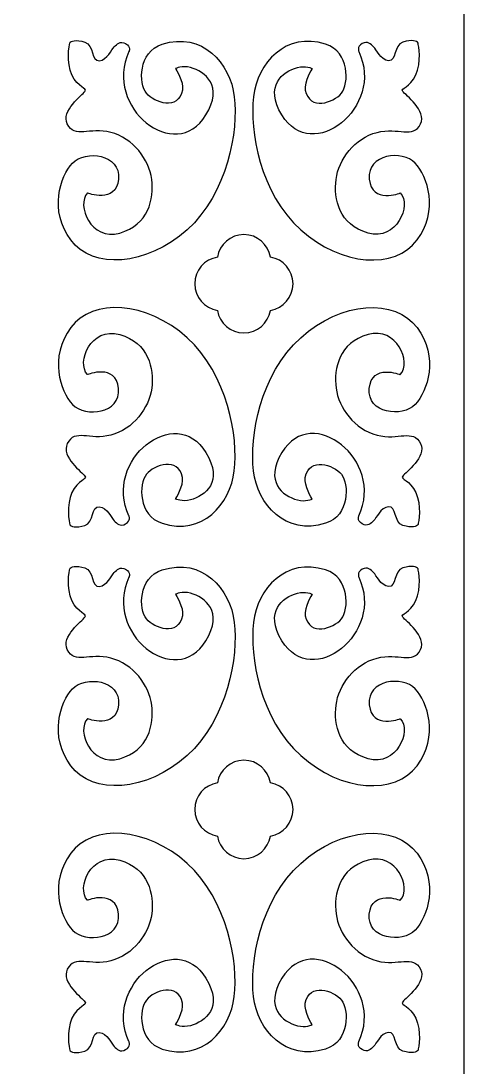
# Model space of a CAD drawing. Header units: centimetres. Extents: x -11.2 to -6.8, y -9 to 9.
# Drawn here: x -8.265 to -6.753, y -2.667 to 0.895 of the extents above; entities that cross this region are included whole.
import ezdxf

# ---------------------------------------------------------------- set-up
doc = ezdxf.new("R2010")
doc.units = ezdxf.units.CM
doc.header["$MEASUREMENT"] = 0
doc.layers.add('layer 1', color=7, linetype='Continuous')

msp = doc.modelspace()

# ---------------------------------------------------------------- linework, layer by layer
at = {"layer": 'layer 1', "color": 250, "lineweight": 30}
for points, knots in [([(-6.75346, 9.00075), (-6.75346, 9.00075), (-6.75346, -9.00021), (-6.75346, -9.00021), (-6.75346, -9.00021), (-6.75346, -9.00021), (-8.2152, -9.00021), (-8.2152, -9.00021), (-8.2152, -9.00021), (-8.2152, -9.00021), (-8.25354, -9.00021), (-8.25354, -9.00021), (-8.25354, -9.00021), (-8.25354, -9.00021), (-9.67695, -9.00021), (-9.67695, -9.00021), (-9.67695, -9.00021), (-9.67695, -9.00021), (-9.71529, -9.00021), (-9.71529, -9.00021), (-9.71529, -9.00021), (-9.71529, -9.00021), (-11.17704, -9.0002), (-11.17704, -9.0002), (-11.17704, -9.0002), (-11.17704, -9.0002), (-11.17702, 9.00077), (-11.17702, 9.00077), (-11.17702, 9.00077), (-11.17702, 9.00077), (-9.67695, 9.00077), (-9.67695, 9.00077), (-9.67695, 9.00077), (-9.67695, 9.00077), (-9.67695, 9.00075), (-9.67695, 9.00075), (-9.67695, 9.00075), (-9.67695, 9.00075), (-8.25354, 9.00075), (-8.25354, 9.00075), (-8.25354, 9.00075), (-8.25354, 9.00075), (-8.2152, 9.00075), (-8.2152, 9.00075), (-8.2152, 9.00075), (-8.2152, 9.00075), (-6.75346, 9.00075), (-6.75346, 9.00075)], [0, 0, 0, 0, 0.0769231, 0.0769231, 0.0769231, 0.0769231, 0.1538462, 0.1538462, 0.1538462, 0.1538462, 0.2307692, 0.2307692, 0.2307692, 0.2307692, 0.3076923, 0.3076923, 0.3076923, 0.3076923, 0.3846154, 0.3846154, 0.3846154, 0.3846154, 0.4615385, 0.4615385, 0.4615385, 0.4615385, 0.5384615, 0.5384615, 0.5384615, 0.5384615, 0.6153846, 0.6153846, 0.6153846, 0.6153846, 0.6923077, 0.6923077, 0.6923077, 0.6923077, 0.7692308, 0.7692308, 0.7692308, 0.7692308, 0.8461538, 0.8461538, 0.8461538, 0.8461538, 1, 1, 1, 1]), ([(-7.73741, 0.73317), (-7.73741, 0.73317), (-7.71436, 0.74386), (-7.68686, 0.7364), (-7.68686, 0.7364), (-7.63614, 0.72265), (-7.57335, 0.67432), (-7.63382, 0.57488), (-7.63382, 0.57488), (-7.7369, 0.40536), (-7.98546, 0.60131), (-7.89616, 0.79071), (-7.89616, 0.79071), (-7.89616, 0.79071), (-7.88845, 0.80698), (-7.9075, 0.81784), (-7.9075, 0.81784), (-7.92655, 0.8287), (-7.93714, 0.81587), (-7.94666, 0.80698), (-7.94666, 0.80698), (-7.95619, 0.79809), (-7.96994, 0.76255), (-7.99746, 0.75958), (-7.99746, 0.75958), (-8.02498, 0.75662), (-8.01546, 0.8129), (-8.04615, 0.82278), (-8.04615, 0.82278), (-8.07684, 0.83265), (-8.09589, 0.82673), (-8.09801, 0.81982), (-8.09801, 0.81982), (-8.10013, 0.8129), (-8.11071, 0.75464), (-8.0906, 0.7112), (-8.0906, 0.7112), (-8.0705, 0.66776), (-8.03662, 0.66676), (-8.04615, 0.65491), (-8.04615, 0.65491), (-8.05568, 0.64307), (-8.12846, 0.58887), (-8.10648, 0.54432), (-8.10648, 0.54432), (-8.08107, 0.49284), (-8.03133, 0.53445), (-7.9583, 0.51569), (-7.9583, 0.51569), (-7.88193, 0.49607), (-7.82706, 0.42287), (-7.81859, 0.35572), (-7.81859, 0.35572), (-7.81013, 0.28858), (-7.82918, 0.2007), (-7.92761, 0.17305), (-7.92761, 0.17305), (-8.02604, 0.1454), (-8.07684, 0.26784), (-8.03768, 0.30932), (-8.03768, 0.30932), (-8.03768, 0.30932), (-7.94031, 0.27081), (-7.93184, 0.35671), (-7.93184, 0.35671), (-7.92337, 0.44262), (-8.04509, 0.45644), (-8.08849, 0.41102), (-8.08849, 0.41102), (-8.13188, 0.3656), (-8.16892, 0.25007), (-8.09483, 0.14935), (-8.09483, 0.14935), (-8.02075, 0.04864), (-7.83659, 0.0595), (-7.69794, 0.18391), (-7.69794, 0.18391), (-7.55929, 0.30833), (-7.52331, 0.5226), (-7.53706, 0.63714), (-7.53706, 0.63714), (-7.55082, 0.75169), (-7.64719, 0.85952), (-7.78261, 0.81587), (-7.78261, 0.81587), (-7.86561, 0.78911), (-7.86305, 0.68157), (-7.83659, 0.64899), (-7.83659, 0.64899), (-7.81013, 0.61641), (-7.72749, 0.58841), (-7.71381, 0.65985), (-7.71381, 0.65985), (-7.70852, 0.6875), (-7.73741, 0.73317), (-7.73741, 0.73317)], [0, 0, 0, 0, 0.04, 0.04, 0.04, 0.04, 0.08, 0.08, 0.08, 0.08, 0.12, 0.12, 0.12, 0.12, 0.16, 0.16, 0.16, 0.16, 0.2, 0.2, 0.2, 0.2, 0.24, 0.24, 0.24, 0.24, 0.28, 0.28, 0.28, 0.28, 0.32, 0.32, 0.32, 0.32, 0.36, 0.36, 0.36, 0.36, 0.4, 0.4, 0.4, 0.4, 0.44, 0.44, 0.44, 0.44, 0.48, 0.48, 0.48, 0.48, 0.52, 0.52, 0.52, 0.52, 0.56, 0.56, 0.56, 0.56, 0.6, 0.6, 0.6, 0.6, 0.64, 0.64, 0.64, 0.64, 0.68, 0.68, 0.68, 0.68, 0.72, 0.72, 0.72, 0.72, 0.76, 0.76, 0.76, 0.76, 0.8, 0.8, 0.8, 0.8, 0.84, 0.84, 0.84, 0.84, 0.88, 0.88, 0.88, 0.88, 0.92, 0.92, 0.92, 0.92, 1, 1, 1, 1]), ([(-7.27126, 0.73317), (-7.27126, 0.73317), (-7.29432, 0.74386), (-7.32182, 0.7364), (-7.32182, 0.7364), (-7.37254, 0.72265), (-7.43533, 0.67432), (-7.37486, 0.57488), (-7.37486, 0.57488), (-7.27178, 0.40536), (-7.02322, 0.60131), (-7.11251, 0.79071), (-7.11251, 0.79071), (-7.11251, 0.79071), (-7.12023, 0.80698), (-7.10118, 0.81784), (-7.10118, 0.81784), (-7.08213, 0.8287), (-7.07154, 0.81587), (-7.06202, 0.80698), (-7.06202, 0.80698), (-7.05249, 0.79809), (-7.03874, 0.76255), (-7.01121, 0.75958), (-7.01121, 0.75958), (-6.9837, 0.75662), (-6.99322, 0.8129), (-6.96253, 0.82278), (-6.96253, 0.82278), (-6.93183, 0.83265), (-6.91278, 0.82673), (-6.91067, 0.81982), (-6.91067, 0.81982), (-6.90855, 0.8129), (-6.89797, 0.75464), (-6.91807, 0.7112), (-6.91807, 0.7112), (-6.93818, 0.66776), (-6.97206, 0.66676), (-6.96253, 0.65491), (-6.96253, 0.65491), (-6.953, 0.64307), (-6.88022, 0.58887), (-6.9022, 0.54432), (-6.9022, 0.54432), (-6.92761, 0.49284), (-6.97735, 0.53445), (-7.05038, 0.51569), (-7.05038, 0.51569), (-7.12675, 0.49607), (-7.18161, 0.42287), (-7.19008, 0.35572), (-7.19008, 0.35572), (-7.19855, 0.28858), (-7.1795, 0.2007), (-7.08107, 0.17305), (-7.08107, 0.17305), (-6.98264, 0.1454), (-6.93183, 0.26784), (-6.97099, 0.30932), (-6.97099, 0.30932), (-6.97099, 0.30932), (-7.06837, 0.27081), (-7.07684, 0.35671), (-7.07684, 0.35671), (-7.0853, 0.44262), (-6.96359, 0.45644), (-6.92019, 0.41102), (-6.92019, 0.41102), (-6.8768, 0.3656), (-6.83975, 0.25007), (-6.91384, 0.14935), (-6.91384, 0.14935), (-6.98793, 0.04864), (-7.17209, 0.0595), (-7.31074, 0.18391), (-7.31074, 0.18391), (-7.44938, 0.30833), (-7.48537, 0.5226), (-7.47162, 0.63714), (-7.47162, 0.63714), (-7.45785, 0.75169), (-7.36148, 0.85952), (-7.22607, 0.81587), (-7.22607, 0.81587), (-7.14307, 0.78911), (-7.14563, 0.68157), (-7.17209, 0.64899), (-7.17209, 0.64899), (-7.19855, 0.61641), (-7.28119, 0.58841), (-7.29486, 0.65985), (-7.29486, 0.65985), (-7.30016, 0.6875), (-7.27126, 0.73317), (-7.27126, 0.73317)], [0, 0, 0, 0, 0.04, 0.04, 0.04, 0.04, 0.08, 0.08, 0.08, 0.08, 0.12, 0.12, 0.12, 0.12, 0.16, 0.16, 0.16, 0.16, 0.2, 0.2, 0.2, 0.2, 0.24, 0.24, 0.24, 0.24, 0.28, 0.28, 0.28, 0.28, 0.32, 0.32, 0.32, 0.32, 0.36, 0.36, 0.36, 0.36, 0.4, 0.4, 0.4, 0.4, 0.44, 0.44, 0.44, 0.44, 0.48, 0.48, 0.48, 0.48, 0.52, 0.52, 0.52, 0.52, 0.56, 0.56, 0.56, 0.56, 0.6, 0.6, 0.6, 0.6, 0.64, 0.64, 0.64, 0.64, 0.68, 0.68, 0.68, 0.68, 0.72, 0.72, 0.72, 0.72, 0.76, 0.76, 0.76, 0.76, 0.8, 0.8, 0.8, 0.8, 0.84, 0.84, 0.84, 0.84, 0.88, 0.88, 0.88, 0.88, 0.92, 0.92, 0.92, 0.92, 1, 1, 1, 1]), ([(-7.33681, 0.00024), (-7.33681, -0.0454), (-7.37017, -0.08325), (-7.41383, -0.09027), (-7.41383, -0.09027), (-7.42085, -0.13393), (-7.4587, -0.16729), (-7.50434, -0.16729), (-7.50434, -0.16729), (-7.54998, -0.16729), (-7.58782, -0.13393), (-7.59485, -0.09027), (-7.59485, -0.09027), (-7.6385, -0.08325), (-7.67187, -0.0454), (-7.67187, 0.00024), (-7.67187, 0.00024), (-7.67187, 0.04587), (-7.6385, 0.08373), (-7.59485, 0.09075), (-7.59485, 0.09075), (-7.58782, 0.1344), (-7.54998, 0.16777), (-7.50434, 0.16777), (-7.50434, 0.16777), (-7.4587, 0.16777), (-7.42085, 0.1344), (-7.41383, 0.09074), (-7.41383, 0.09074), (-7.37017, 0.08372), (-7.33681, 0.04587), (-7.33681, 0.00024)], [0, 0, 0, 0, 0.1111111, 0.1111111, 0.1111111, 0.1111111, 0.2222222, 0.2222222, 0.2222222, 0.2222222, 0.3333333, 0.3333333, 0.3333333, 0.3333333, 0.4444444, 0.4444444, 0.4444444, 0.4444444, 0.5555556, 0.5555556, 0.5555556, 0.5555556, 0.6666667, 0.6666667, 0.6666667, 0.6666667, 0.7777778, 0.7777778, 0.7777778, 0.7777778, 1, 1, 1, 1]), ([(-7.73741, -0.7327), (-7.73741, -0.7327), (-7.71436, -0.74338), (-7.68686, -0.73593), (-7.68686, -0.73593), (-7.63614, -0.72218), (-7.57335, -0.67384), (-7.63382, -0.57441), (-7.63382, -0.57441), (-7.7369, -0.40489), (-7.98546, -0.60084), (-7.89616, -0.79024), (-7.89616, -0.79024), (-7.89616, -0.79024), (-7.88845, -0.80651), (-7.9075, -0.81737), (-7.9075, -0.81737), (-7.92655, -0.82824), (-7.93714, -0.81539), (-7.94666, -0.80651), (-7.94666, -0.80651), (-7.95619, -0.79763), (-7.96994, -0.76207), (-7.99746, -0.75911), (-7.99746, -0.75911), (-8.02498, -0.75615), (-8.01546, -0.81244), (-8.04615, -0.82231), (-8.04615, -0.82231), (-8.07684, -0.83218), (-8.09589, -0.82626), (-8.09801, -0.81934), (-8.09801, -0.81934), (-8.10013, -0.81244), (-8.11071, -0.75418), (-8.0906, -0.71073), (-8.0906, -0.71073), (-8.0705, -0.66728), (-8.03662, -0.6663), (-8.04615, -0.65445), (-8.04615, -0.65445), (-8.05568, -0.64259), (-8.12846, -0.5884), (-8.10648, -0.54385), (-8.10648, -0.54385), (-8.08107, -0.49237), (-8.03133, -0.53398), (-7.9583, -0.51522), (-7.9583, -0.51522), (-7.88193, -0.49559), (-7.82706, -0.4224), (-7.81859, -0.35526), (-7.81859, -0.35526), (-7.81013, -0.28811), (-7.82918, -0.20023), (-7.92761, -0.17258), (-7.92761, -0.17258), (-8.02604, -0.14493), (-8.07684, -0.26737), (-8.03768, -0.30884), (-8.03768, -0.30884), (-8.03768, -0.30884), (-7.94031, -0.27033), (-7.93184, -0.35624), (-7.93184, -0.35624), (-7.92337, -0.44215), (-8.04509, -0.45597), (-8.08849, -0.41055), (-8.08849, -0.41055), (-8.13188, -0.36513), (-8.16892, -0.2496), (-8.09483, -0.14888), (-8.09483, -0.14888), (-8.02075, -0.04816), (-7.83659, -0.05902), (-7.69794, -0.18344), (-7.69794, -0.18344), (-7.55929, -0.30786), (-7.52331, -0.52213), (-7.53706, -0.63667), (-7.53706, -0.63667), (-7.55082, -0.75122), (-7.64719, -0.85905), (-7.78261, -0.81539), (-7.78261, -0.81539), (-7.86561, -0.78864), (-7.86305, -0.68111), (-7.83659, -0.64852), (-7.83659, -0.64852), (-7.81013, -0.61594), (-7.72749, -0.58794), (-7.71381, -0.65938), (-7.71381, -0.65938), (-7.70852, -0.68703), (-7.73741, -0.7327), (-7.73741, -0.7327)], [0, 0, 0, 0, 0.04, 0.04, 0.04, 0.04, 0.08, 0.08, 0.08, 0.08, 0.12, 0.12, 0.12, 0.12, 0.16, 0.16, 0.16, 0.16, 0.2, 0.2, 0.2, 0.2, 0.24, 0.24, 0.24, 0.24, 0.28, 0.28, 0.28, 0.28, 0.32, 0.32, 0.32, 0.32, 0.36, 0.36, 0.36, 0.36, 0.4, 0.4, 0.4, 0.4, 0.44, 0.44, 0.44, 0.44, 0.48, 0.48, 0.48, 0.48, 0.52, 0.52, 0.52, 0.52, 0.56, 0.56, 0.56, 0.56, 0.6, 0.6, 0.6, 0.6, 0.64, 0.64, 0.64, 0.64, 0.68, 0.68, 0.68, 0.68, 0.72, 0.72, 0.72, 0.72, 0.76, 0.76, 0.76, 0.76, 0.8, 0.8, 0.8, 0.8, 0.84, 0.84, 0.84, 0.84, 0.88, 0.88, 0.88, 0.88, 0.92, 0.92, 0.92, 0.92, 1, 1, 1, 1]), ([(-7.27126, -0.7327), (-7.27126, -0.7327), (-7.29432, -0.74338), (-7.32182, -0.73593), (-7.32182, -0.73593), (-7.37254, -0.72218), (-7.43533, -0.67384), (-7.37486, -0.57441), (-7.37486, -0.57441), (-7.27178, -0.40489), (-7.02322, -0.60084), (-7.11251, -0.79024), (-7.11251, -0.79024), (-7.11251, -0.79024), (-7.12023, -0.80651), (-7.10118, -0.81737), (-7.10118, -0.81737), (-7.08213, -0.82824), (-7.07154, -0.81539), (-7.06202, -0.80651), (-7.06202, -0.80651), (-7.05249, -0.79763), (-7.03874, -0.76207), (-7.01121, -0.75911), (-7.01121, -0.75911), (-6.9837, -0.75615), (-6.99322, -0.81244), (-6.96253, -0.82231), (-6.96253, -0.82231), (-6.93183, -0.83218), (-6.91278, -0.82626), (-6.91067, -0.81934), (-6.91067, -0.81934), (-6.90855, -0.81244), (-6.89797, -0.75418), (-6.91807, -0.71073), (-6.91807, -0.71073), (-6.93818, -0.66728), (-6.97206, -0.6663), (-6.96253, -0.65445), (-6.96253, -0.65445), (-6.953, -0.64259), (-6.88022, -0.5884), (-6.9022, -0.54385), (-6.9022, -0.54385), (-6.92761, -0.49237), (-6.97735, -0.53398), (-7.05038, -0.51522), (-7.05038, -0.51522), (-7.12675, -0.49559), (-7.18161, -0.4224), (-7.19008, -0.35526), (-7.19008, -0.35526), (-7.19855, -0.28811), (-7.1795, -0.20023), (-7.08107, -0.17258), (-7.08107, -0.17258), (-6.98264, -0.14493), (-6.93183, -0.26737), (-6.97099, -0.30884), (-6.97099, -0.30884), (-6.97099, -0.30884), (-7.06837, -0.27033), (-7.07684, -0.35624), (-7.07684, -0.35624), (-7.0853, -0.44215), (-6.96359, -0.45597), (-6.92019, -0.41055), (-6.92019, -0.41055), (-6.8768, -0.36513), (-6.83975, -0.2496), (-6.91384, -0.14888), (-6.91384, -0.14888), (-6.98793, -0.04816), (-7.17209, -0.05902), (-7.31074, -0.18344), (-7.31074, -0.18344), (-7.44938, -0.30786), (-7.48537, -0.52213), (-7.47162, -0.63667), (-7.47162, -0.63667), (-7.45785, -0.75122), (-7.36148, -0.85905), (-7.22607, -0.81539), (-7.22607, -0.81539), (-7.14307, -0.78864), (-7.14563, -0.68111), (-7.17209, -0.64852), (-7.17209, -0.64852), (-7.19855, -0.61594), (-7.28119, -0.58794), (-7.29486, -0.65938), (-7.29486, -0.65938), (-7.30016, -0.68703), (-7.27126, -0.7327), (-7.27126, -0.7327)], [0, 0, 0, 0, 0.04, 0.04, 0.04, 0.04, 0.08, 0.08, 0.08, 0.08, 0.12, 0.12, 0.12, 0.12, 0.16, 0.16, 0.16, 0.16, 0.2, 0.2, 0.2, 0.2, 0.24, 0.24, 0.24, 0.24, 0.28, 0.28, 0.28, 0.28, 0.32, 0.32, 0.32, 0.32, 0.36, 0.36, 0.36, 0.36, 0.4, 0.4, 0.4, 0.4, 0.44, 0.44, 0.44, 0.44, 0.48, 0.48, 0.48, 0.48, 0.52, 0.52, 0.52, 0.52, 0.56, 0.56, 0.56, 0.56, 0.6, 0.6, 0.6, 0.6, 0.64, 0.64, 0.64, 0.64, 0.68, 0.68, 0.68, 0.68, 0.72, 0.72, 0.72, 0.72, 0.76, 0.76, 0.76, 0.76, 0.8, 0.8, 0.8, 0.8, 0.84, 0.84, 0.84, 0.84, 0.88, 0.88, 0.88, 0.88, 0.92, 0.92, 0.92, 0.92, 1, 1, 1, 1]), ([(-7.73741, -1.05672), (-7.73741, -1.05672), (-7.71436, -1.04604), (-7.68686, -1.05349), (-7.68686, -1.05349), (-7.63614, -1.06724), (-7.57335, -1.11558), (-7.63382, -1.21501), (-7.63382, -1.21501), (-7.7369, -1.38453), (-7.98546, -1.18858), (-7.89616, -0.99918), (-7.89616, -0.99918), (-7.89616, -0.99918), (-7.88845, -0.98291), (-7.9075, -0.97205), (-7.9075, -0.97205), (-7.92655, -0.96119), (-7.93714, -0.97402), (-7.94666, -0.98291), (-7.94666, -0.98291), (-7.95619, -0.9918), (-7.96994, -1.02734), (-7.99746, -1.0303), (-7.99746, -1.0303), (-8.02498, -1.03327), (-8.01546, -0.97698), (-8.04615, -0.96711), (-8.04615, -0.96711), (-8.07684, -0.95724), (-8.09589, -0.96316), (-8.09801, -0.97007), (-8.09801, -0.97007), (-8.10013, -0.97698), (-8.11071, -1.03525), (-8.0906, -1.07869), (-8.0906, -1.07869), (-8.0705, -1.12213), (-8.03662, -1.12313), (-8.04615, -1.13497), (-8.04615, -1.13497), (-8.05568, -1.14682), (-8.12846, -1.20102), (-8.10648, -1.24556), (-8.10648, -1.24556), (-8.08107, -1.29705), (-8.03133, -1.25544), (-7.9583, -1.2742), (-7.9583, -1.2742), (-7.88193, -1.29382), (-7.82706, -1.36702), (-7.81859, -1.43416), (-7.81859, -1.43416), (-7.81013, -1.50131), (-7.82918, -1.58919), (-7.92761, -1.61684), (-7.92761, -1.61684), (-8.02604, -1.64449), (-8.07684, -1.52205), (-8.03768, -1.48057), (-8.03768, -1.48057), (-8.03768, -1.48057), (-7.94031, -1.51909), (-7.93184, -1.43318), (-7.93184, -1.43318), (-7.92337, -1.34727), (-8.04509, -1.33345), (-8.08849, -1.37887), (-8.08849, -1.37887), (-8.13188, -1.42429), (-8.16892, -1.53982), (-8.09483, -1.64054), (-8.09483, -1.64054), (-8.02075, -1.74125), (-7.83659, -1.7304), (-7.69794, -1.60597), (-7.69794, -1.60597), (-7.55929, -1.48156), (-7.52331, -1.26729), (-7.53706, -1.15275), (-7.53706, -1.15275), (-7.55082, -1.0382), (-7.64719, -0.93038), (-7.78261, -0.97402), (-7.78261, -0.97402), (-7.86561, -1.00078), (-7.86305, -1.10831), (-7.83659, -1.1409), (-7.83659, -1.1409), (-7.81013, -1.17348), (-7.72749, -1.20148), (-7.71381, -1.13004), (-7.71381, -1.13004), (-7.70852, -1.10239), (-7.73741, -1.05672), (-7.73741, -1.05672)], [0, 0, 0, 0, 0.04, 0.04, 0.04, 0.04, 0.08, 0.08, 0.08, 0.08, 0.12, 0.12, 0.12, 0.12, 0.16, 0.16, 0.16, 0.16, 0.2, 0.2, 0.2, 0.2, 0.24, 0.24, 0.24, 0.24, 0.28, 0.28, 0.28, 0.28, 0.32, 0.32, 0.32, 0.32, 0.36, 0.36, 0.36, 0.36, 0.4, 0.4, 0.4, 0.4, 0.44, 0.44, 0.44, 0.44, 0.48, 0.48, 0.48, 0.48, 0.52, 0.52, 0.52, 0.52, 0.56, 0.56, 0.56, 0.56, 0.6, 0.6, 0.6, 0.6, 0.64, 0.64, 0.64, 0.64, 0.68, 0.68, 0.68, 0.68, 0.72, 0.72, 0.72, 0.72, 0.76, 0.76, 0.76, 0.76, 0.8, 0.8, 0.8, 0.8, 0.84, 0.84, 0.84, 0.84, 0.88, 0.88, 0.88, 0.88, 0.92, 0.92, 0.92, 0.92, 1, 1, 1, 1]), ([(-7.27126, -1.05672), (-7.27126, -1.05672), (-7.29432, -1.04604), (-7.32182, -1.05349), (-7.32182, -1.05349), (-7.37254, -1.06724), (-7.43533, -1.11558), (-7.37486, -1.21501), (-7.37486, -1.21501), (-7.27178, -1.38453), (-7.02322, -1.18858), (-7.11251, -0.99918), (-7.11251, -0.99918), (-7.11251, -0.99918), (-7.12023, -0.98291), (-7.10118, -0.97205), (-7.10118, -0.97205), (-7.08213, -0.96119), (-7.07154, -0.97402), (-7.06202, -0.98291), (-7.06202, -0.98291), (-7.05249, -0.9918), (-7.03874, -1.02734), (-7.01121, -1.0303), (-7.01121, -1.0303), (-6.9837, -1.03327), (-6.99322, -0.97698), (-6.96253, -0.96711), (-6.96253, -0.96711), (-6.93183, -0.95724), (-6.91278, -0.96316), (-6.91067, -0.97007), (-6.91067, -0.97007), (-6.90855, -0.97698), (-6.89797, -1.03525), (-6.91807, -1.07869), (-6.91807, -1.07869), (-6.93818, -1.12213), (-6.97206, -1.12313), (-6.96253, -1.13497), (-6.96253, -1.13497), (-6.953, -1.14682), (-6.88022, -1.20102), (-6.9022, -1.24556), (-6.9022, -1.24556), (-6.92761, -1.29705), (-6.97735, -1.25544), (-7.05038, -1.2742), (-7.05038, -1.2742), (-7.12675, -1.29382), (-7.18161, -1.36702), (-7.19008, -1.43416), (-7.19008, -1.43416), (-7.19855, -1.50131), (-7.1795, -1.58919), (-7.08107, -1.61684), (-7.08107, -1.61684), (-6.98264, -1.64449), (-6.93183, -1.52205), (-6.97099, -1.48057), (-6.97099, -1.48057), (-6.97099, -1.48057), (-7.06837, -1.51909), (-7.07684, -1.43318), (-7.07684, -1.43318), (-7.0853, -1.34727), (-6.96359, -1.33345), (-6.92019, -1.37887), (-6.92019, -1.37887), (-6.8768, -1.42429), (-6.83975, -1.53982), (-6.91384, -1.64054), (-6.91384, -1.64054), (-6.98793, -1.74125), (-7.17209, -1.7304), (-7.31074, -1.60597), (-7.31074, -1.60597), (-7.44938, -1.48156), (-7.48537, -1.26729), (-7.47162, -1.15275), (-7.47162, -1.15275), (-7.45785, -1.0382), (-7.36148, -0.93038), (-7.22607, -0.97402), (-7.22607, -0.97402), (-7.14307, -1.00078), (-7.14563, -1.10831), (-7.17209, -1.1409), (-7.17209, -1.1409), (-7.19855, -1.17348), (-7.28119, -1.20148), (-7.29486, -1.13004), (-7.29486, -1.13004), (-7.30016, -1.10239), (-7.27126, -1.05672), (-7.27126, -1.05672)], [0, 0, 0, 0, 0.04, 0.04, 0.04, 0.04, 0.08, 0.08, 0.08, 0.08, 0.12, 0.12, 0.12, 0.12, 0.16, 0.16, 0.16, 0.16, 0.2, 0.2, 0.2, 0.2, 0.24, 0.24, 0.24, 0.24, 0.28, 0.28, 0.28, 0.28, 0.32, 0.32, 0.32, 0.32, 0.36, 0.36, 0.36, 0.36, 0.4, 0.4, 0.4, 0.4, 0.44, 0.44, 0.44, 0.44, 0.48, 0.48, 0.48, 0.48, 0.52, 0.52, 0.52, 0.52, 0.56, 0.56, 0.56, 0.56, 0.6, 0.6, 0.6, 0.6, 0.64, 0.64, 0.64, 0.64, 0.68, 0.68, 0.68, 0.68, 0.72, 0.72, 0.72, 0.72, 0.76, 0.76, 0.76, 0.76, 0.8, 0.8, 0.8, 0.8, 0.84, 0.84, 0.84, 0.84, 0.88, 0.88, 0.88, 0.88, 0.92, 0.92, 0.92, 0.92, 1, 1, 1, 1]), ([(-7.33681, -1.78965), (-7.33681, -1.83529), (-7.37017, -1.87314), (-7.41383, -1.88016), (-7.41383, -1.88016), (-7.42085, -1.92382), (-7.4587, -1.95718), (-7.50434, -1.95718), (-7.50434, -1.95718), (-7.54998, -1.95718), (-7.58782, -1.92382), (-7.59485, -1.88016), (-7.59485, -1.88016), (-7.6385, -1.87313), (-7.67187, -1.83529), (-7.67187, -1.78965), (-7.67187, -1.78965), (-7.67187, -1.74402), (-7.6385, -1.70617), (-7.59485, -1.69915), (-7.59485, -1.69915), (-7.58782, -1.65549), (-7.54998, -1.62213), (-7.50434, -1.62213), (-7.50434, -1.62213), (-7.4587, -1.62213), (-7.42085, -1.65549), (-7.41383, -1.69915), (-7.41383, -1.69915), (-7.37017, -1.70617), (-7.33681, -1.74402), (-7.33681, -1.78965)], [0, 0, 0, 0, 0.1111111, 0.1111111, 0.1111111, 0.1111111, 0.2222222, 0.2222222, 0.2222222, 0.2222222, 0.3333333, 0.3333333, 0.3333333, 0.3333333, 0.4444444, 0.4444444, 0.4444444, 0.4444444, 0.5555556, 0.5555556, 0.5555556, 0.5555556, 0.6666667, 0.6666667, 0.6666667, 0.6666667, 0.7777778, 0.7777778, 0.7777778, 0.7777778, 1, 1, 1, 1]), ([(-7.73741, -2.52259), (-7.73741, -2.52259), (-7.71436, -2.53327), (-7.68686, -2.52582), (-7.68686, -2.52582), (-7.63614, -2.51207), (-7.57335, -2.46373), (-7.63382, -2.3643), (-7.63382, -2.3643), (-7.7369, -2.19478), (-7.98546, -2.39073), (-7.89616, -2.58013), (-7.89616, -2.58013), (-7.89616, -2.58013), (-7.88845, -2.5964), (-7.9075, -2.60726), (-7.9075, -2.60726), (-7.92655, -2.61812), (-7.93714, -2.60528), (-7.94666, -2.5964), (-7.94666, -2.5964), (-7.95619, -2.58751), (-7.96994, -2.55196), (-7.99746, -2.549), (-7.99746, -2.549), (-8.02498, -2.54604), (-8.01546, -2.60233), (-8.04615, -2.6122), (-8.04615, -2.6122), (-8.07684, -2.62207), (-8.09589, -2.61615), (-8.09801, -2.60923), (-8.09801, -2.60923), (-8.10013, -2.60233), (-8.11071, -2.54406), (-8.0906, -2.50062), (-8.0906, -2.50062), (-8.0705, -2.45717), (-8.03662, -2.45618), (-8.04615, -2.44434), (-8.04615, -2.44434), (-8.05568, -2.43249), (-8.12846, -2.37829), (-8.10648, -2.33375), (-8.10648, -2.33375), (-8.08107, -2.28226), (-8.03133, -2.32387), (-7.9583, -2.30511), (-7.9583, -2.30511), (-7.88193, -2.28548), (-7.82706, -2.21229), (-7.81859, -2.14515), (-7.81859, -2.14515), (-7.81013, -2.078), (-7.82918, -1.99011), (-7.92761, -1.96247), (-7.92761, -1.96247), (-8.02604, -1.93482), (-8.07684, -2.05726), (-8.03768, -2.09874), (-8.03768, -2.09874), (-8.03768, -2.09874), (-7.94031, -2.06022), (-7.93184, -2.14613), (-7.93184, -2.14613), (-7.92337, -2.23204), (-8.04509, -2.24586), (-8.08849, -2.20044), (-8.08849, -2.20044), (-8.13188, -2.15502), (-8.16892, -2.03949), (-8.09483, -1.93877), (-8.09483, -1.93877), (-8.02075, -1.83805), (-7.83659, -1.84891), (-7.69794, -1.97333), (-7.69794, -1.97333), (-7.55929, -2.09775), (-7.52331, -2.31202), (-7.53706, -2.42656), (-7.53706, -2.42656), (-7.55082, -2.5411), (-7.64719, -2.64893), (-7.78261, -2.60528), (-7.78261, -2.60528), (-7.86561, -2.57853), (-7.86305, -2.471), (-7.83659, -2.43841), (-7.83659, -2.43841), (-7.81013, -2.40583), (-7.72749, -2.37782), (-7.71381, -2.44927), (-7.71381, -2.44927), (-7.70852, -2.47692), (-7.73741, -2.52259), (-7.73741, -2.52259)], [0, 0, 0, 0, 0.04, 0.04, 0.04, 0.04, 0.08, 0.08, 0.08, 0.08, 0.12, 0.12, 0.12, 0.12, 0.16, 0.16, 0.16, 0.16, 0.2, 0.2, 0.2, 0.2, 0.24, 0.24, 0.24, 0.24, 0.28, 0.28, 0.28, 0.28, 0.32, 0.32, 0.32, 0.32, 0.36, 0.36, 0.36, 0.36, 0.4, 0.4, 0.4, 0.4, 0.44, 0.44, 0.44, 0.44, 0.48, 0.48, 0.48, 0.48, 0.52, 0.52, 0.52, 0.52, 0.56, 0.56, 0.56, 0.56, 0.6, 0.6, 0.6, 0.6, 0.64, 0.64, 0.64, 0.64, 0.68, 0.68, 0.68, 0.68, 0.72, 0.72, 0.72, 0.72, 0.76, 0.76, 0.76, 0.76, 0.8, 0.8, 0.8, 0.8, 0.84, 0.84, 0.84, 0.84, 0.88, 0.88, 0.88, 0.88, 0.92, 0.92, 0.92, 0.92, 1, 1, 1, 1]), ([(-7.27126, -2.52259), (-7.27126, -2.52259), (-7.29432, -2.53327), (-7.32182, -2.52582), (-7.32182, -2.52582), (-7.37254, -2.51207), (-7.43533, -2.46373), (-7.37486, -2.3643), (-7.37486, -2.3643), (-7.27178, -2.19478), (-7.02322, -2.39073), (-7.11251, -2.58013), (-7.11251, -2.58013), (-7.11251, -2.58013), (-7.12023, -2.5964), (-7.10118, -2.60726), (-7.10118, -2.60726), (-7.08213, -2.61812), (-7.07154, -2.60528), (-7.06202, -2.5964), (-7.06202, -2.5964), (-7.05249, -2.58751), (-7.03874, -2.55196), (-7.01121, -2.549), (-7.01121, -2.549), (-6.9837, -2.54604), (-6.99322, -2.60233), (-6.96253, -2.6122), (-6.96253, -2.6122), (-6.93183, -2.62207), (-6.91278, -2.61615), (-6.91067, -2.60923), (-6.91067, -2.60923), (-6.90855, -2.60233), (-6.89797, -2.54406), (-6.91807, -2.50062), (-6.91807, -2.50062), (-6.93818, -2.45717), (-6.97206, -2.45618), (-6.96253, -2.44434), (-6.96253, -2.44434), (-6.953, -2.43249), (-6.88022, -2.37829), (-6.9022, -2.33375), (-6.9022, -2.33375), (-6.92761, -2.28226), (-6.97735, -2.32387), (-7.05038, -2.30511), (-7.05038, -2.30511), (-7.12675, -2.28548), (-7.18161, -2.21229), (-7.19008, -2.14515), (-7.19008, -2.14515), (-7.19855, -2.078), (-7.1795, -1.99011), (-7.08107, -1.96247), (-7.08107, -1.96247), (-6.98264, -1.93482), (-6.93183, -2.05726), (-6.97099, -2.09874), (-6.97099, -2.09874), (-6.97099, -2.09874), (-7.06837, -2.06022), (-7.07684, -2.14613), (-7.07684, -2.14613), (-7.0853, -2.23204), (-6.96359, -2.24586), (-6.92019, -2.20044), (-6.92019, -2.20044), (-6.8768, -2.15502), (-6.83975, -2.03949), (-6.91384, -1.93877), (-6.91384, -1.93877), (-6.98793, -1.83805), (-7.17209, -1.84891), (-7.31074, -1.97333), (-7.31074, -1.97333), (-7.44938, -2.09775), (-7.48537, -2.31202), (-7.47162, -2.42656), (-7.47162, -2.42656), (-7.45785, -2.5411), (-7.36148, -2.64893), (-7.22607, -2.60528), (-7.22607, -2.60528), (-7.14307, -2.57853), (-7.14563, -2.471), (-7.17209, -2.43841), (-7.17209, -2.43841), (-7.19855, -2.40583), (-7.28119, -2.37782), (-7.29486, -2.44927), (-7.29486, -2.44927), (-7.30016, -2.47692), (-7.27126, -2.52259), (-7.27126, -2.52259)], [0, 0, 0, 0, 0.04, 0.04, 0.04, 0.04, 0.08, 0.08, 0.08, 0.08, 0.12, 0.12, 0.12, 0.12, 0.16, 0.16, 0.16, 0.16, 0.2, 0.2, 0.2, 0.2, 0.24, 0.24, 0.24, 0.24, 0.28, 0.28, 0.28, 0.28, 0.32, 0.32, 0.32, 0.32, 0.36, 0.36, 0.36, 0.36, 0.4, 0.4, 0.4, 0.4, 0.44, 0.44, 0.44, 0.44, 0.48, 0.48, 0.48, 0.48, 0.52, 0.52, 0.52, 0.52, 0.56, 0.56, 0.56, 0.56, 0.6, 0.6, 0.6, 0.6, 0.64, 0.64, 0.64, 0.64, 0.68, 0.68, 0.68, 0.68, 0.72, 0.72, 0.72, 0.72, 0.76, 0.76, 0.76, 0.76, 0.8, 0.8, 0.8, 0.8, 0.84, 0.84, 0.84, 0.84, 0.88, 0.88, 0.88, 0.88, 0.92, 0.92, 0.92, 0.92, 1, 1, 1, 1])]:
    msp.add_open_spline(points, degree=3, knots=knots, dxfattribs=at)

doc.saveas('drawing.dxf')
